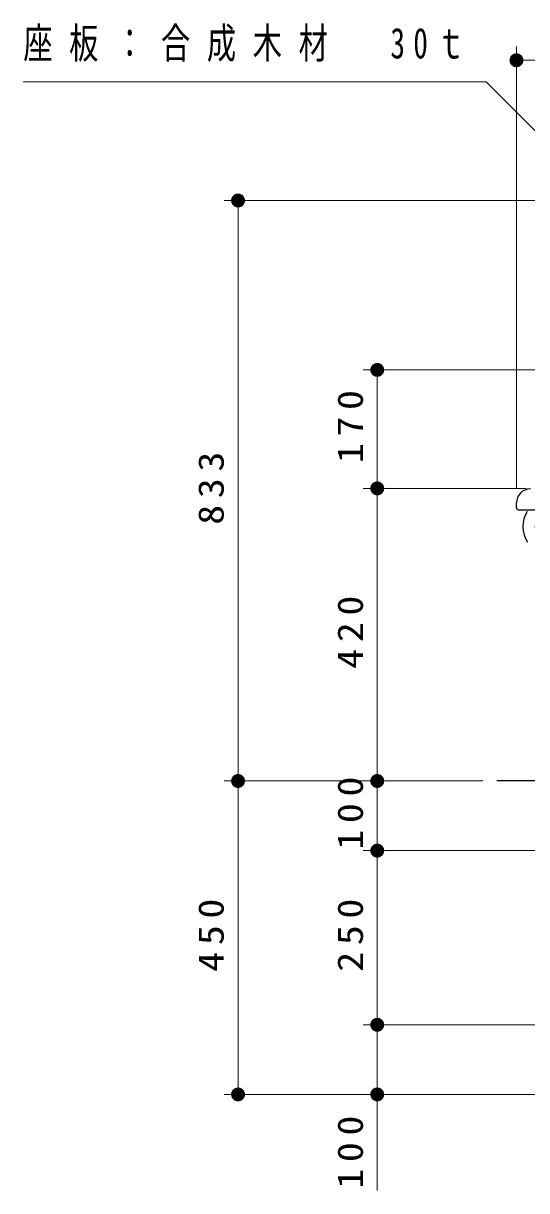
# Model space of a CAD drawing. Units: millimetres on the paper, scale 1:20. Extents: x -365 to 0, y 0 to 257.
# Drawn here: x -175.3 to -139.1, y 80.5 to 164.3 of the extents above; entities that cross this region are included whole.
import ezdxf

# ---------------------------------------------------------------- set-up
doc = ezdxf.new("R2010")
doc.units = ezdxf.units.MM
doc.linetypes.add('USER2', pattern=[6, 3, -1, 1, -1])
doc.layers.add('LY_1', color=7, linetype='Continuous', lineweight=25)
doc.styles.add('ＭＳ ゴシック', font='')
doc.styles.get('ＭＳ ゴシック').set_extended_font_data('MS Gothic')

# ---------------------------------------------------------------- blocks, each defined once
blk = doc.blocks.new('filled_dot')
at = {"color": 0, "linetype": 'Continuous', "lineweight": -2, "const_width": 1.25}
blk.add_lwpolyline([(-0.625, 0, 1), (0.625, 0, 1)], format="xyb", close=True, dxfattribs=at)

msp = doc.modelspace()

# ---------------------------------------------------------------- linework, layer by layer
at = {"layer": 'LY_1', "lineweight": 13}
for p, q in [((-139.884, 130.883), (-139.884, 162.654)), ((-139.884, 161.654), (-99.497, 161.654)), ((-100.873, 151.589), (-160.884, 151.589)), ((-159.884, 109.92), (-159.884, 151.589)), ((-120.71, 139.428), (-150.884, 139.428)), ((-149.884, 130.922), (-149.884, 139.428)), ((-139.183, 130.922), (-150.884, 130.922)), ((-139.183, 130.922), (-150.884, 130.922)), ((-149.884, 109.92), (-149.884, 130.922)), ((-142.294, 109.92), (-160.884, 109.92)), ((-142.294, 109.92), (-160.884, 109.92)), ((-159.884, 87.42), (-159.884, 109.92)), ((-142.294, 109.92), (-150.884, 109.92)), ((-149.884, 104.92), (-149.884, 109.92)), ((-134.51, 104.92), (-150.884, 104.92)), ((-149.884, 92.42), (-149.884, 104.92)), ((-137.01, 92.42), (-150.884, 92.42)), ((-149.884, 80.513), (-149.884, 92.42)), ((-137.01, 87.42), (-160.884, 87.42))]:
    msp.add_line(p, q, dxfattribs=at)
at = {"layer": 'LY_1'}
for p, q in [((-139.884, 129.533), (-139.884, 129.883)), ((-139.734, 129.383), (-135.784, 129.383)), ((-124.102, 109.92), (-141.294, 109.92))]:
    msp.add_line(p, q, dxfattribs=at)
at = {"layer": 'LY_1', "linetype": 'USER2', "lineweight": 13}
msp.add_line((-135.578, 128.168), (-139.418, 128.168), dxfattribs=at)
at = {"layer": 'LY_1', "lineweight": 13}
msp.add_lwpolyline([(-116.648, 134.691), (-142.061, 160.104), (-175.309, 160.104)], dxfattribs=at)
at = {"layer": 'LY_1'}
for centre, radius, start, end in [((-138.884, 129.883), 1, 90, 180), ((-139.734, 129.533), 0.15, 180, 270), ((-137.337, 128.183), 2.081, 148.73104, 212.34785)]:
    msp.add_arc(centre, radius, start, end, dxfattribs=at)

# ---------------------------------------------------------------- block references
at = {"layer": 'LY_1', "lineweight": 13, "xscale": 0.4, "yscale": 0.4}
msp.add_blockref('filled_dot', (-139.884, 161.654), dxfattribs=at)
for p, rotation in [((-159.884, 151.589), 270), ((-149.884, 139.428), 270), ((-149.884, 130.922), 90), ((-149.884, 130.922), 270), ((-159.884, 109.92), 270), ((-159.884, 109.92), 90), ((-149.884, 109.92), 270), ((-149.884, 109.92), 90), ((-149.884, 104.92), 270), ((-149.884, 104.92), 90), ((-149.884, 92.42), 270), ((-149.884, 92.42), 90), ((-159.884, 87.42), 90), ((-149.884, 87.42), 90)]:
    msp.add_blockref('filled_dot', p, dxfattribs=dict(at, rotation=rotation))

# ---------------------------------------------------------------- texts
at = {"layer": 'LY_1', "insert": (-175.309, 162.754), "char_height": 2.199, "attachment_point": 4, "style": 'ＭＳ ゴシック'}
msp.add_mtext('\\T1.57;\\W0.7;座板：合成木材\u300030ｔ', dxfattribs=at)
at = {"layer": 'LY_1', "char_height": 1.833, "attachment_point": 8, "rotation": 90, "style": 'ＭＳ ゴシック'}
for s, insert in [('\\T1.33;\\W1.15;170', (-150.884, 135.596)), ('\\T1.33;\\W1.15;833', (-160.884, 131.171)), ('\\T1.33;\\W1.15;420', (-150.884, 120.836)), ('\\T1.33;\\W1.15;100', (-150.884, 107.849)), ('\\T1.33;\\W1.15;450', (-160.884, 99.086)), ('\\T1.33;\\W1.15;250', (-150.884, 99.086)), ('\\T1.33;\\W1.15;100', (-150.884, 83.513))]:
    msp.add_mtext(s, dxfattribs=dict(at, insert=insert))

doc.saveas('drawing.dxf')
